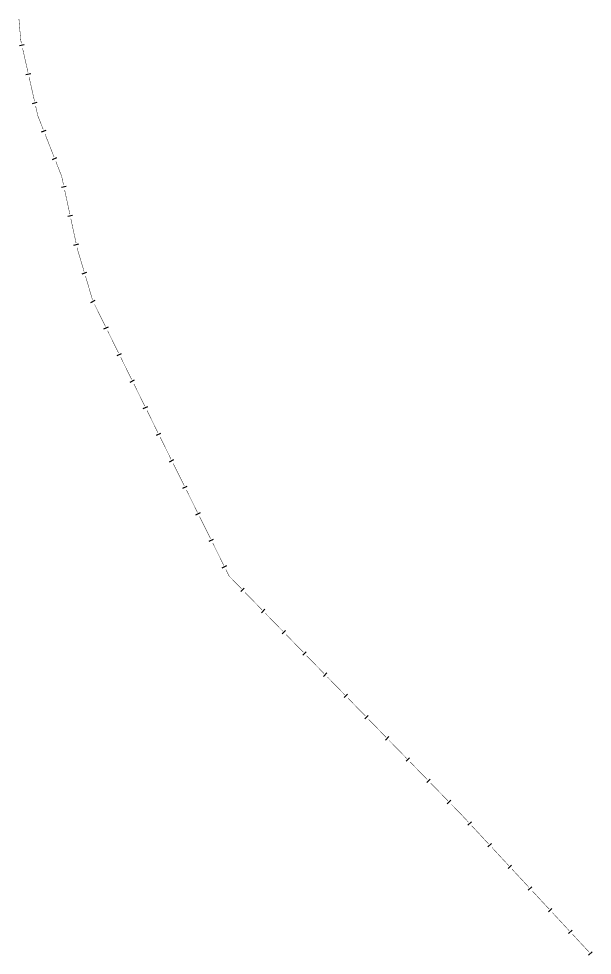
# Model space of a CAD drawing. Extents: x 208948 to 212966, y 4875285 to 4878160.
# Drawn here: x 209006 to 209354, y 4875299 to 4875868 of the extents above; entities that cross this region are included whole.
import ezdxf

# ---------------------------------------------------------------- set-up
doc = ezdxf.new("R2010")
doc.units = 0
doc.header["$LTSCALE"] = 1.5
doc.header["$MEASUREMENT"] = 0
doc.layers.add('LM-LIM-SETORES-BAIRROS', color=7, linetype='CONTINUOUS')

msp = doc.modelspace()

# ---------------------------------------------------------------- linework, layer by layer
at = {"layer": 'LM-LIM-SETORES-BAIRROS', "const_width": 0.25}
for points in [[(209005.880551, 4875867.565876), (209006.887409, 4875855.60819)], [(209006.887409, 4875855.60819), (209006.959488, 4875854.75216)], [(209006.959488, 4875854.75216), (209007.432034, 4875852.66402)], [(209008.09419, 4875849.738008), (209011.40497, 4875835.107945)], [(209012.067127, 4875832.181933), (209015.377907, 4875817.55187)], [(209016.040063, 4875814.625858), (209017.364376, 4875808.773833)], [(209017.364376, 4875808.773833), (209017.375938, 4875808.722739)], [(209017.375938, 4875808.722739), (209020.653929, 4875800.397201)], [(209021.75299, 4875797.605774), (209027.248294, 4875783.648639)], [(209028.347355, 4875780.857212), (209031.644538, 4875772.48293)], [(209031.644538, 4875772.48293), (209031.898995, 4875771.836652)], [(209031.898995, 4875771.836652), (209033.018606, 4875766.650701)], [(209033.651699, 4875763.718263), (209036.817163, 4875749.056073)], [(209037.450256, 4875746.123634), (209040.615721, 4875731.461444)], [(209041.248814, 4875728.529006), (209041.373909, 4875727.949575)], [(209041.373909, 4875727.949575), (209045.4848, 4875714.141297)], [(209046.340807, 4875711.266014), (209050.62084, 4875696.889598)], [(209051.831545, 4875694.153637), (209058.479865, 4875680.707453)], [(209059.809528, 4875678.018216), (209066.457847, 4875664.572033)], [(209067.787511, 4875661.882796), (209074.43583, 4875648.436612)], [(209075.765494, 4875645.747375), (209082.413813, 4875632.301192)], [(209083.743477, 4875629.611955), (209090.391796, 4875616.165772)], [(209091.72146, 4875613.476535), (209096.153672, 4875604.512412)], [(209096.153672, 4875604.512412), (209096.495687, 4875603.82069)], [(209096.495687, 4875603.82069), (209098.377606, 4875600.034231)], [(209099.712822, 4875597.347747), (209106.388907, 4875583.915328)], [(209107.724124, 4875581.228844), (209114.400208, 4875567.796424)], [(209115.735425, 4875565.10994), (209122.41151, 4875551.677521)], [(209123.746727, 4875548.991037), (209130.422811, 4875535.558617)], [(209131.758028, 4875532.872133), (209133.538317, 4875529.290155)], [(209133.538317, 4875529.290155), (209133.681469, 4875529.00213)], [(209133.681469, 4875529.00213), (209141.13271, 4875521.35318)], [(209143.226077, 4875519.20427), (209153.692908, 4875508.459715)], [(209155.786274, 4875506.310805), (209166.253105, 4875495.566251)], [(209168.346472, 4875493.41734), (209178.813303, 4875482.672786)], [(209180.906669, 4875480.523875), (209191.373501, 4875469.779321)], [(209193.466867, 4875467.63041), (209203.933698, 4875456.885856)], [(209206.027064, 4875454.736945), (209216.493896, 4875443.992391)], [(209218.587262, 4875441.84348), (209229.054093, 4875431.098926)], [(209231.14746, 4875428.950015), (209241.614291, 4875418.205461)], [(209243.707657, 4875416.05655), (209254.174488, 4875405.311996)], [(209256.267855, 4875403.163085), (209266.734686, 4875392.418531)], [(209268.828052, 4875390.269621), (209274.410362, 4875384.539192)], [(209274.410362, 4875384.539192), (209274.832099, 4875384.106265)], [(209274.832099, 4875384.106265), (209279.186074, 4875379.421531)], [(209281.2284, 4875377.224055), (209291.440033, 4875366.236674)], [(209293.48236, 4875364.039197), (209303.693993, 4875353.051816)], [(209305.73632, 4875350.85434), (209315.947953, 4875339.866958)], [(209317.990279, 4875337.669482), (209328.201912, 4875326.682101)], [(209330.244239, 4875324.484624), (209340.455872, 4875313.497243)], [(209342.498199, 4875311.299767), (209352.709832, 4875300.312385)]]:
    msp.add_lwpolyline(points, dxfattribs=at)
at = {"layer": 'LM-LIM-SETORES-BAIRROS'}
for points in [[(209006.189746, 4875851.357605), (209009.115759, 4875852.019761)], [(209010.162683, 4875833.80153), (209013.088695, 4875834.463686)], [(209014.13562, 4875816.245455), (209017.061632, 4875816.907611)], [(209019.624569, 4875798.917195), (209022.415996, 4875800.016256)], [(209026.218934, 4875782.168633), (209029.010361, 4875783.267693)], [(209031.763418, 4875765.356675), (209034.695856, 4875765.989768)], [(209035.561975, 4875747.762047), (209038.494413, 4875748.39514)], [(209039.360533, 4875730.167418), (209042.292971, 4875730.800511)], [(209044.332494, 4875712.754866), (209047.207777, 4875713.610872)], [(209049.600485, 4875695.281629), (209052.289721, 4875696.611293)], [(209057.578467, 4875679.146209), (209060.267704, 4875680.475873)], [(209065.55645, 4875663.010788), (209068.245687, 4875664.340452)], [(209073.534433, 4875646.875368), (209076.22367, 4875648.205032)], [(209081.512416, 4875630.739948), (209084.201653, 4875632.069612)], [(209089.490399, 4875614.604527), (209092.179635, 4875615.934191)], [(209097.479436, 4875598.471128), (209100.16592, 4875599.806345)], [(209105.490737, 4875582.352225), (209108.177221, 4875583.687441)], [(209113.502039, 4875566.233321), (209116.188523, 4875567.568538)], [(209121.51334, 4875550.114418), (209124.199824, 4875551.449634)], [(209129.524641, 4875533.995514), (209132.211125, 4875535.330731)], [(209140.756044, 4875519.590194), (209142.904954, 4875521.68356)], [(209153.316241, 4875506.696729), (209155.465152, 4875508.790095)], [(209165.876439, 4875493.803264), (209168.02535, 4875495.89663)], [(209178.436636, 4875480.909799), (209180.585547, 4875483.003165)], [(209190.996834, 4875468.016334), (209193.145745, 4875470.1097)], [(209203.557032, 4875455.122869), (209205.705942, 4875457.216235)], [(209216.117229, 4875442.229404), (209218.26614, 4875444.322771)], [(209228.677427, 4875429.335939), (209230.826337, 4875431.429306)], [(209241.237624, 4875416.442474), (209243.386535, 4875418.535841)], [(209253.797822, 4875403.54901), (209255.946733, 4875405.642376)], [(209266.358019, 4875390.655545), (209268.50693, 4875392.748911)], [(209278.768111, 4875377.667876), (209280.965587, 4875379.710203)], [(209291.022071, 4875364.483018), (209293.219547, 4875366.525345)], [(209303.276031, 4875351.298161), (209305.473507, 4875353.340487)], [(209315.52999, 4875338.113303), (209317.727466, 4875340.155629)], [(209327.78395, 4875324.928445), (209329.981426, 4875326.970772)], [(209340.03791, 4875311.743587), (209342.235386, 4875313.785914)], [(209352.291869, 4875298.55873), (209354.489345, 4875300.601056)]]:
    msp.add_lwpolyline(points, dxfattribs=at)

doc.saveas('drawing.dxf')
